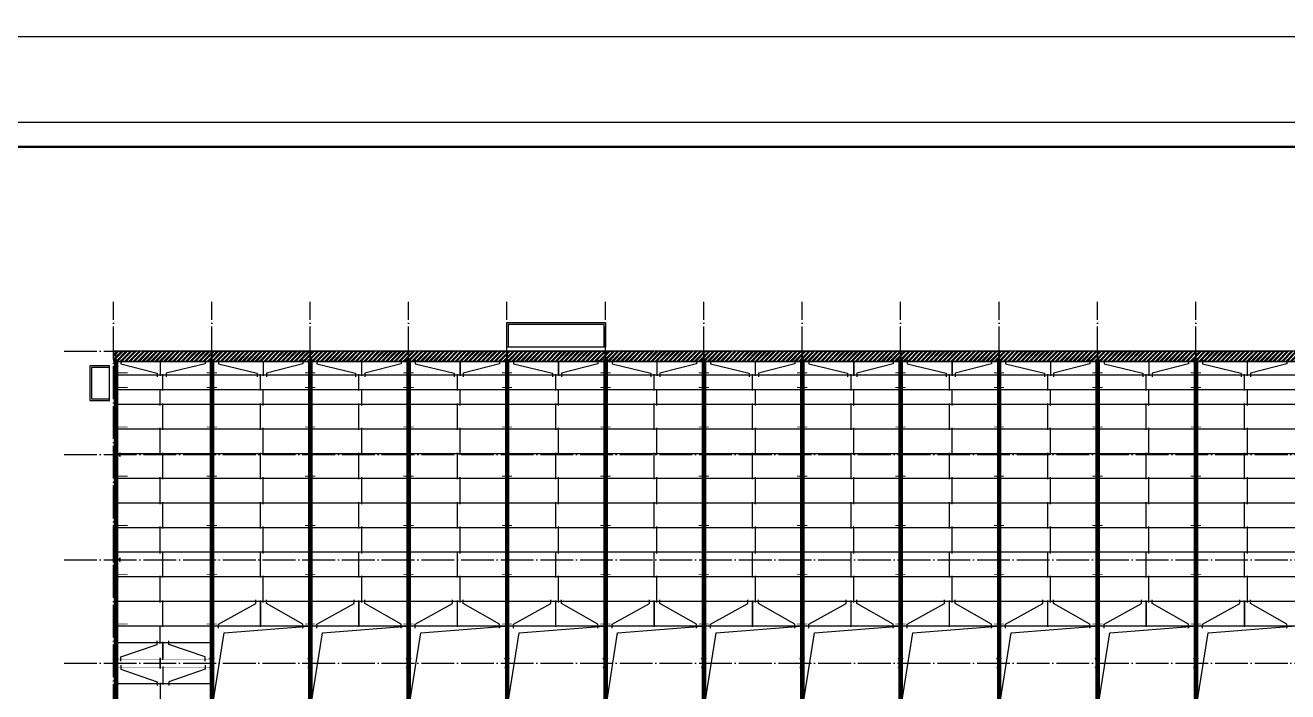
# Model space of a CAD drawing. Extents: x 2303022 to 2899168, y 17226141 to 18257813.
# Drawn here: x 2385944 to 2462919, y 17635410 to 17676006 of the extents above; entities that cross this region are included whole.
import ezdxf

# ---------------------------------------------------------------- set-up
doc = ezdxf.new("R2010")
doc.units = 0
doc.header["$LTSCALE"] = 1000
doc.header["$MEASUREMENT"] = 0
doc.linetypes.add('DOTE', pattern=[2.42, 2, -0.2, 0.02, -0.2])
for name, color, linetype in [('0 -  屋顶线', 150, 'Continuous'), ('3T_WOOD', 21, 'Continuous'), ('DOTE', 1, 'DOTE'), ('SURFACE', 6, 'Continuous'), ('TK', 4, 'Continuous'), ('屋面隅撑', 7, 'Continuous'), ('檩条拉条', 253, 'Continuous')]:
    doc.layers.add(name, color=color, linetype=linetype)
doc.layers.add('Pkpm_柱子', color=3, linetype='Continuous', lineweight=35)

# ---------------------------------------------------------------- blocks, each defined once
blk = doc.blocks.new('GeYuanFrame_73468082', base_point=(20.09, 4.53))
at = {"layer": 'TK'}
blk.add_lwpolyline([(20.09, 4.53), (20.09, 598.53), (1071.09, 598.53), (1071.09, 4.53)], close=True, dxfattribs=at)
blk = doc.blocks.new('3QW423213321321')
at = {"color": 35, "linetype": 'ByBlock', "ltscale": 3}
for p, q in [((2391365, 17749890), (2391365, 17693440)), ((2391445, 17749890), (2391445, 17693440)), ((2391485, 17749890), (2391485, 17693440)), ((2391565, 17749890), (2391565, 17693440)), ((2391365, 17692890), (2391365, 17689440)), ((2391445, 17692890), (2391445, 17689440)), ((2391485, 17692890), (2391485, 17689440)), ((2391565, 17692890), (2391565, 17689440))]:
    blk.add_line(p, q, dxfattribs=at)
blk = doc.blocks.new('GeYuanFrame_47201168', base_point=(20.09, 4.53))
at = {"layer": 'TK'}
blk.add_lwpolyline([(20.09, 4.53), (20.09, 598.53), (1071.09, 598.53), (1071.09, 4.53)], close=True, dxfattribs=at)
at = {"layer": 'TK', "const_width": 1}
blk.add_lwpolyline([(45.09, 588.53), (1061.09, 588.53), (1061.09, 14.53), (45.09, 14.53)], close=True, dxfattribs=at)
blk = doc.blocks.new('2Q31321321311')
at = {"layer": '3T_WOOD'}
for points in [[(2397415, 17634901), (2398062, 17638994), (2403215, 17639401)], [(2403415, 17634901), (2404062, 17638994), (2409215, 17639401)], [(2409415, 17634901), (2410062, 17638994), (2415215, 17639401)], [(2415415, 17634901), (2416062, 17638994), (2421215, 17639401)], [(2421415, 17634901), (2422062, 17638994), (2427215, 17639401)], [(2427415, 17634901), (2428062, 17638994), (2433215, 17639401)], [(2433415, 17634901), (2434062, 17638994), (2439215, 17639401)], [(2439415, 17634901), (2440062, 17638994), (2445215, 17639401)], [(2445415, 17634898), (2446062, 17638991), (2451215, 17639398)], [(2451415, 17634901), (2452062, 17638994), (2457215, 17639401)], [(2457415, 17634901), (2458062, 17638994), (2463215, 17639401)]]:
    blk.add_lwpolyline(points, dxfattribs=at)
blk = doc.blocks.new('Q232Q321321')
at = {"layer": '屋面隅撑', "color": 3, "const_width": 50}
for points in [[(2392187, 17654839), (2391563, 17654839)], [(2392187, 17653939), (2391563, 17653939)], [(2392187, 17651539), (2391563, 17651539)], [(2392187, 17648539), (2391563, 17648539)], [(2392187, 17645539), (2391563, 17645539)], [(2392187, 17642539), (2391563, 17642539)], [(2392187, 17639539), (2391563, 17639539)], [(2392187, 17634763), (2391563, 17634763)], [(2392187, 17631763), (2391563, 17631763)], [(2392187, 17628763), (2391563, 17628763)], [(2392187, 17625763), (2391563, 17625763)], [(2392187, 17622763), (2391563, 17622763)], [(2392187, 17620363), (2391563, 17620363)], [(2392187, 17619463), (2391563, 17619463)], [(2392187, 17617539), (2391563, 17617539)], [(2392187, 17616539), (2391563, 17616539)], [(2392187, 17614039), (2391563, 17614039)], [(2392187, 17611039), (2391563, 17611039)], [(2392187, 17606263), (2391563, 17606263)], [(2392187, 17603263), (2391563, 17603263)], [(2392187, 17600863), (2391563, 17600863)], [(2392187, 17599963), (2391563, 17599963)]]:
    blk.add_lwpolyline(points, dxfattribs=at)

msp = doc.modelspace()

# ---------------------------------------------------------------- hatches: boundary and pattern name
at = {"ltscale": 0.5}
h = msp.add_hatch(dxfattribs=at)
h.set_pattern_fill('金属', color=1, scale=75, angle=-540, style=0)
h.set_pattern_definition([(225, (-17032568.18, 20102221.85), (132.5825215, -132.5825215), []), (225, (-17032656.57, 20102221.85), (132.5825215, -132.5825215), [])])
h.paths.add_polyline_path([(2499314.6, 17656151.2), (2391314.6, 17656151.2), (2391314.6, 17655551.2), (2499314.6, 17655551.2)])
at = {"layer": 'Pkpm_柱子'}
for points in [[(2391594.6, 17655601.2), (2391594.6, 17655613.2), (2391469.6, 17655613.2), (2391469.6, 17656139.2), (2391594.6, 17656139.2), (2391594.6, 17656151.2), (2391334.6, 17656151.2), (2391334.6, 17656139.2), (2391459.6, 17656139.2), (2391459.6, 17655613.2), (2391334.6, 17655613.2), (2391334.6, 17655601.2)], [(2397444.6, 17655601.2), (2397444.6, 17655613.2), (2397319.6, 17655613.2), (2397319.6, 17656139.2), (2397444.6, 17656139.2), (2397444.6, 17656151.2), (2397184.6, 17656151.2), (2397184.6, 17656139.2), (2397309.6, 17656139.2), (2397309.6, 17655613.2), (2397184.6, 17655613.2), (2397184.6, 17655601.2)], [(2403444.6, 17655601.2), (2403444.6, 17655613.2), (2403319.6, 17655613.2), (2403319.6, 17656139.2), (2403444.6, 17656139.2), (2403444.6, 17656151.2), (2403184.6, 17656151.2), (2403184.6, 17656139.2), (2403309.6, 17656139.2), (2403309.6, 17655613.2), (2403184.6, 17655613.2), (2403184.6, 17655601.2)], [(2409444.6, 17655601.2), (2409444.6, 17655613.2), (2409319.6, 17655613.2), (2409319.6, 17656139.2), (2409444.6, 17656139.2), (2409444.6, 17656151.2), (2409184.6, 17656151.2), (2409184.6, 17656139.2), (2409309.6, 17656139.2), (2409309.6, 17655613.2), (2409184.6, 17655613.2), (2409184.6, 17655601.2)], [(2415444.6, 17655601.2), (2415444.6, 17655613.2), (2415319.6, 17655613.2), (2415319.6, 17656139.2), (2415444.6, 17656139.2), (2415444.6, 17656151.2), (2415184.6, 17656151.2), (2415184.6, 17656139.2), (2415309.6, 17656139.2), (2415309.6, 17655613.2), (2415184.6, 17655613.2), (2415184.6, 17655601.2)], [(2421444.6, 17655601.2), (2421444.6, 17655613.2), (2421319.6, 17655613.2), (2421319.6, 17656139.2), (2421444.6, 17656139.2), (2421444.6, 17656151.2), (2421184.6, 17656151.2), (2421184.6, 17656139.2), (2421309.6, 17656139.2), (2421309.6, 17655613.2), (2421184.6, 17655613.2), (2421184.6, 17655601.2)], [(2427444.6, 17655601.2), (2427444.6, 17655613.2), (2427319.6, 17655613.2), (2427319.6, 17656139.2), (2427444.6, 17656139.2), (2427444.6, 17656151.2), (2427184.6, 17656151.2), (2427184.6, 17656139.2), (2427309.6, 17656139.2), (2427309.6, 17655613.2), (2427184.6, 17655613.2), (2427184.6, 17655601.2)], [(2433444.6, 17655601.2), (2433444.6, 17655613.2), (2433319.6, 17655613.2), (2433319.6, 17656139.2), (2433444.6, 17656139.2), (2433444.6, 17656151.2), (2433184.6, 17656151.2), (2433184.6, 17656139.2), (2433309.6, 17656139.2), (2433309.6, 17655613.2), (2433184.6, 17655613.2), (2433184.6, 17655601.2)], [(2439444.6, 17655601.2), (2439444.6, 17655613.2), (2439319.6, 17655613.2), (2439319.6, 17656139.2), (2439444.6, 17656139.2), (2439444.6, 17656151.2), (2439184.6, 17656151.2), (2439184.6, 17656139.2), (2439309.6, 17656139.2), (2439309.6, 17655613.2), (2439184.6, 17655613.2), (2439184.6, 17655601.2)], [(2445444.6, 17655601.2), (2445444.6, 17655613.2), (2445319.6, 17655613.2), (2445319.6, 17656139.2), (2445444.6, 17656139.2), (2445444.6, 17656151.2), (2445184.6, 17656151.2), (2445184.6, 17656139.2), (2445309.6, 17656139.2), (2445309.6, 17655613.2), (2445184.6, 17655613.2), (2445184.6, 17655601.2)], [(2451444.6, 17655601.2), (2451444.6, 17655613.2), (2451319.6, 17655613.2), (2451319.6, 17656139.2), (2451444.6, 17656139.2), (2451444.6, 17656151.2), (2451184.6, 17656151.2), (2451184.6, 17656139.2), (2451309.6, 17656139.2), (2451309.6, 17655613.2), (2451184.6, 17655613.2), (2451184.6, 17655601.2)], [(2457444.6, 17655601.2), (2457444.6, 17655613.2), (2457319.6, 17655613.2), (2457319.6, 17656139.2), (2457444.6, 17656139.2), (2457444.6, 17656151.2), (2457184.6, 17656151.2), (2457184.6, 17656139.2), (2457309.6, 17656139.2), (2457309.6, 17655613.2), (2457184.6, 17655613.2), (2457184.6, 17655601.2)], [(2391314.6, 17649951.2), (2391326.6, 17649951.2), (2391326.6, 17649856.2), (2391702.6, 17649856.2), (2391702.6, 17649951.2), (2391714.6, 17649951.2), (2391714.6, 17649751.2), (2391702.6, 17649751.2), (2391702.6, 17649846.2), (2391326.6, 17649846.2), (2391326.6, 17649751.2), (2391314.6, 17649751.2)], [(2391314.6, 17643551.2), (2391326.6, 17643551.2), (2391326.6, 17643456.2), (2391702.6, 17643456.2), (2391702.6, 17643551.2), (2391714.6, 17643551.2), (2391714.6, 17643351.2), (2391702.6, 17643351.2), (2391702.6, 17643446.2), (2391326.6, 17643446.2), (2391326.6, 17643351.2), (2391314.6, 17643351.2)], [(2391594.6, 17636876.2), (2391594.6, 17636888.2), (2391469.6, 17636888.2), (2391469.6, 17637414.2), (2391594.6, 17637414.2), (2391594.6, 17637426.2), (2391334.6, 17637426.2), (2391334.6, 17637414.2), (2391459.6, 17637414.2), (2391459.6, 17636888.2), (2391334.6, 17636888.2), (2391334.6, 17636876.2)], [(2397444.6, 17636876.2), (2397444.6, 17636888.2), (2397319.6, 17636888.2), (2397319.6, 17637414.2), (2397444.6, 17637414.2), (2397444.6, 17637426.2), (2397184.6, 17637426.2), (2397184.6, 17637414.2), (2397309.6, 17637414.2), (2397309.6, 17636888.2), (2397184.6, 17636888.2), (2397184.6, 17636876.2)], [(2403444.6, 17636876.2), (2403444.6, 17636888.2), (2403319.6, 17636888.2), (2403319.6, 17637414.2), (2403444.6, 17637414.2), (2403444.6, 17637426.2), (2403184.6, 17637426.2), (2403184.6, 17637414.2), (2403309.6, 17637414.2), (2403309.6, 17636888.2), (2403184.6, 17636888.2), (2403184.6, 17636876.2)], [(2409444.6, 17636876.2), (2409444.6, 17636888.2), (2409319.6, 17636888.2), (2409319.6, 17637414.2), (2409444.6, 17637414.2), (2409444.6, 17637426.2), (2409184.6, 17637426.2), (2409184.6, 17637414.2), (2409309.6, 17637414.2), (2409309.6, 17636888.2), (2409184.6, 17636888.2), (2409184.6, 17636876.2)], [(2415444.6, 17636876.2), (2415444.6, 17636888.2), (2415319.6, 17636888.2), (2415319.6, 17637414.2), (2415444.6, 17637414.2), (2415444.6, 17637426.2), (2415184.6, 17637426.2), (2415184.6, 17637414.2), (2415309.6, 17637414.2), (2415309.6, 17636888.2), (2415184.6, 17636888.2), (2415184.6, 17636876.2)], [(2421444.6, 17636876.2), (2421444.6, 17636888.2), (2421319.6, 17636888.2), (2421319.6, 17637414.2), (2421444.6, 17637414.2), (2421444.6, 17637426.2), (2421184.6, 17637426.2), (2421184.6, 17637414.2), (2421309.6, 17637414.2), (2421309.6, 17636888.2), (2421184.6, 17636888.2), (2421184.6, 17636876.2)], [(2427444.6, 17636876.2), (2427444.6, 17636888.2), (2427319.6, 17636888.2), (2427319.6, 17637414.2), (2427444.6, 17637414.2), (2427444.6, 17637426.2), (2427184.6, 17637426.2), (2427184.6, 17637414.2), (2427309.6, 17637414.2), (2427309.6, 17636888.2), (2427184.6, 17636888.2), (2427184.6, 17636876.2)], [(2433444.6, 17636876.2), (2433444.6, 17636888.2), (2433319.6, 17636888.2), (2433319.6, 17637414.2), (2433444.6, 17637414.2), (2433444.6, 17637426.2), (2433184.6, 17637426.2), (2433184.6, 17637414.2), (2433309.6, 17637414.2), (2433309.6, 17636888.2), (2433184.6, 17636888.2), (2433184.6, 17636876.2)], [(2439444.6, 17636876.2), (2439444.6, 17636888.2), (2439319.6, 17636888.2), (2439319.6, 17637414.2), (2439444.6, 17637414.2), (2439444.6, 17637426.2), (2439184.6, 17637426.2), (2439184.6, 17637414.2), (2439309.6, 17637414.2), (2439309.6, 17636888.2), (2439184.6, 17636888.2), (2439184.6, 17636876.2)], [(2445444.6, 17636876.2), (2445444.6, 17636888.2), (2445319.6, 17636888.2), (2445319.6, 17637414.2), (2445444.6, 17637414.2), (2445444.6, 17637426.2), (2445184.6, 17637426.2), (2445184.6, 17637414.2), (2445309.6, 17637414.2), (2445309.6, 17636888.2), (2445184.6, 17636888.2), (2445184.6, 17636876.2)], [(2451444.6, 17636876.2), (2451444.6, 17636888.2), (2451319.6, 17636888.2), (2451319.6, 17637414.2), (2451444.6, 17637414.2), (2451444.6, 17637426.2), (2451184.6, 17637426.2), (2451184.6, 17637414.2), (2451309.6, 17637414.2), (2451309.6, 17636888.2), (2451184.6, 17636888.2), (2451184.6, 17636876.2)], [(2457444.6, 17636876.2), (2457444.6, 17636888.2), (2457319.6, 17636888.2), (2457319.6, 17637414.2), (2457444.6, 17637414.2), (2457444.6, 17637426.2), (2457184.6, 17637426.2), (2457184.6, 17637414.2), (2457309.6, 17637414.2), (2457309.6, 17636888.2), (2457184.6, 17636888.2), (2457184.6, 17636876.2)]]:
    msp.add_hatch(color=256, dxfattribs=at).paths.add_polyline_path(points)

# ---------------------------------------------------------------- linework, layer by layer
at = {"color": 2}
for p, q in [((2394174.5, 17655539.9), (2394174.5, 17654644.4)), ((2400454.7, 17655539.9), (2400454.7, 17654644.4)), ((2406454.7, 17655539.9), (2406454.7, 17654644.4)), ((2412454.7, 17655539.9), (2412454.7, 17654644.4)), ((2418454.7, 17655539.9), (2418454.7, 17654644.4)), ((2424454.7, 17655539.9), (2424454.7, 17654644.4)), ((2430454.7, 17655539.9), (2430454.7, 17654644.4)), ((2436454.7, 17655539.9), (2436454.7, 17654644.4)), ((2442454.7, 17655539.9), (2442454.7, 17654644.4)), ((2448454.7, 17655539.9), (2448454.7, 17654644.4)), ((2454454.7, 17655539.9), (2454454.7, 17654644.4)), ((2460454.7, 17655539.9), (2460454.7, 17654644.4)), ((2394338.6, 17653758.3), (2394338.6, 17654760.1)), ((2400290.6, 17653758.3), (2400290.6, 17654760.1)), ((2406290.6, 17653758.3), (2406290.6, 17654760.1)), ((2412290.6, 17653758.3), (2412290.6, 17654760.1)), ((2418290.6, 17653758.3), (2418290.6, 17654760.1)), ((2424290.6, 17653758.3), (2424290.6, 17654760.1)), ((2430290.6, 17653758.3), (2430290.6, 17654760.1)), ((2436290.6, 17653758.3), (2436290.6, 17654760.1)), ((2442290.6, 17653758.3), (2442290.6, 17654760.1)), ((2448290.6, 17653758.3), (2448290.6, 17654760.1)), ((2454290.6, 17653758.3), (2454290.6, 17654760.1)), ((2460290.6, 17653758.3), (2460290.6, 17654760.1)), ((2394171.3, 17652840.1), (2394171.3, 17653849.7)), ((2400457.9, 17652840.1), (2400457.9, 17653849.7)), ((2406457.9, 17652840.1), (2406457.9, 17653849.7)), ((2412457.9, 17652840.1), (2412457.9, 17653849.7)), ((2418457.9, 17652840.1), (2418457.9, 17653849.7)), ((2424457.9, 17652840.1), (2424457.9, 17653849.7)), ((2430457.9, 17652840.1), (2430457.9, 17653849.7)), ((2436457.9, 17652840.1), (2436457.9, 17653849.7)), ((2442457.9, 17652840.1), (2442457.9, 17653849.7)), ((2448457.9, 17652840.1), (2448457.9, 17653849.7)), ((2454457.9, 17652840.1), (2454457.9, 17653849.7)), ((2460457.9, 17652840.1), (2460457.9, 17653849.7)), ((2394338.6, 17651358.3), (2394338.6, 17652957.6)), ((2400290.6, 17651358.3), (2400290.6, 17652957.6)), ((2406290.6, 17651358.3), (2406290.6, 17652957.6)), ((2412290.6, 17651358.3), (2412290.6, 17652957.6)), ((2418290.6, 17651358.3), (2418290.6, 17652957.6)), ((2424290.6, 17651358.3), (2424290.6, 17652957.6)), ((2430290.6, 17651358.3), (2430290.6, 17652957.6)), ((2436290.6, 17651358.3), (2436290.6, 17652957.6)), ((2442290.6, 17651358.3), (2442290.6, 17652957.6)), ((2448290.6, 17651358.3), (2448290.6, 17652957.6)), ((2454290.6, 17651358.3), (2454290.6, 17652957.6)), ((2460290.6, 17651358.3), (2460290.6, 17652957.6)), ((2394171.3, 17649840.1), (2394171.3, 17651474.9)), ((2400457.9, 17649840.1), (2400457.9, 17651474.9)), ((2406457.9, 17649840.1), (2406457.9, 17651474.9)), ((2412457.9, 17649840.1), (2412457.9, 17651474.9)), ((2418457.9, 17649840.1), (2418457.9, 17651474.9)), ((2424457.9, 17649840.1), (2424457.9, 17651474.9)), ((2430457.9, 17649840.1), (2430457.9, 17651474.9)), ((2436457.9, 17649840.1), (2436457.9, 17651474.9)), ((2442457.9, 17649840.1), (2442457.9, 17651474.9)), ((2448457.9, 17649840.1), (2448457.9, 17651474.9)), ((2454457.9, 17649840.1), (2454457.9, 17651474.9)), ((2460457.9, 17649840.1), (2460457.9, 17651474.9)), ((2394338.6, 17648358.3), (2394338.6, 17649957.6)), ((2400290.6, 17648358.3), (2400290.6, 17649957.6)), ((2406290.6, 17648358.3), (2406290.6, 17649957.6)), ((2412290.6, 17648358.3), (2412290.6, 17649957.6)), ((2418290.6, 17648358.3), (2418290.6, 17649957.6)), ((2424290.6, 17648358.3), (2424290.6, 17649957.6)), ((2430290.6, 17648358.3), (2430290.6, 17649957.6)), ((2436290.6, 17648358.3), (2436290.6, 17649957.6)), ((2442290.6, 17648358.3), (2442290.6, 17649957.6)), ((2448290.6, 17648358.3), (2448290.6, 17649957.6)), ((2454290.6, 17648358.3), (2454290.6, 17649957.6)), ((2460290.6, 17648358.3), (2460290.6, 17649957.6)), ((2394171.3, 17646840.1), (2394171.3, 17648474.9)), ((2400457.9, 17646840.1), (2400457.9, 17648474.9)), ((2406457.9, 17646840.1), (2406457.9, 17648474.9)), ((2412457.9, 17646840.1), (2412457.9, 17648474.9)), ((2418457.9, 17646840.1), (2418457.9, 17648474.9)), ((2424457.9, 17646840.1), (2424457.9, 17648474.9)), ((2430457.9, 17646840.1), (2430457.9, 17648474.9)), ((2436457.9, 17646840.1), (2436457.9, 17648474.9)), ((2442457.9, 17646840.1), (2442457.9, 17648474.9)), ((2448457.9, 17646840.1), (2448457.9, 17648474.9)), ((2454457.9, 17646840.1), (2454457.9, 17648474.9)), ((2460457.9, 17646840.1), (2460457.9, 17648474.9)), ((2394338.6, 17645358.3), (2394338.6, 17646957.6)), ((2400290.6, 17645358.3), (2400290.6, 17646957.6)), ((2406290.6, 17645358.3), (2406290.6, 17646957.6)), ((2412290.6, 17645358.3), (2412290.6, 17646957.6)), ((2418290.6, 17645358.3), (2418290.6, 17646957.6)), ((2424290.6, 17645358.3), (2424290.6, 17646957.6)), ((2430290.6, 17645358.3), (2430290.6, 17646957.6)), ((2436290.6, 17645358.3), (2436290.6, 17646957.6)), ((2442290.6, 17645358.3), (2442290.6, 17646957.6)), ((2448290.6, 17645358.3), (2448290.6, 17646957.6)), ((2454290.6, 17645358.3), (2454290.6, 17646957.6)), ((2460290.6, 17645358.3), (2460290.6, 17646957.6)), ((2394171.3, 17643840.1), (2394171.3, 17645474.9)), ((2400457.9, 17643840.1), (2400457.9, 17645474.9)), ((2406457.9, 17643840.1), (2406457.9, 17645474.9)), ((2412457.9, 17643840.1), (2412457.9, 17645474.9)), ((2418457.9, 17643840.1), (2418457.9, 17645474.9)), ((2424457.9, 17643840.1), (2424457.9, 17645474.9)), ((2430457.9, 17643840.1), (2430457.9, 17645474.9)), ((2436457.9, 17643840.1), (2436457.9, 17645474.9)), ((2442457.9, 17643840.1), (2442457.9, 17645474.9)), ((2448457.9, 17643840.1), (2448457.9, 17645474.9)), ((2454457.9, 17643840.1), (2454457.9, 17645474.9)), ((2460457.9, 17643840.1), (2460457.9, 17645474.9)), ((2394338.6, 17642358.3), (2394338.6, 17643957.6)), ((2400290.6, 17642358.3), (2400290.6, 17643957.6)), ((2406290.6, 17642358.3), (2406290.6, 17643957.6)), ((2412290.6, 17642358.3), (2412290.6, 17643957.6)), ((2418290.6, 17642358.3), (2418290.6, 17643957.6)), ((2424290.6, 17642358.3), (2424290.6, 17643957.6)), ((2430290.6, 17642358.3), (2430290.6, 17643957.6)), ((2436290.6, 17642358.3), (2436290.6, 17643957.6)), ((2442290.6, 17642358.3), (2442290.6, 17643957.6)), ((2448290.6, 17642358.3), (2448290.6, 17643957.6)), ((2454290.6, 17642358.3), (2454290.6, 17643957.6)), ((2460290.6, 17642358.3), (2460290.6, 17643957.6)), ((2394171.3, 17640840.1), (2394171.3, 17642474.9)), ((2400457.9, 17640840.1), (2400457.9, 17642474.9)), ((2406457.9, 17640840.1), (2406457.9, 17642474.9)), ((2412457.9, 17640840.1), (2412457.9, 17642474.9)), ((2418457.9, 17640840.1), (2418457.9, 17642474.9)), ((2424457.9, 17640840.1), (2424457.9, 17642474.9)), ((2430457.9, 17640840.1), (2430457.9, 17642474.9)), ((2436457.9, 17640840.1), (2436457.9, 17642474.9)), ((2442457.9, 17640840.1), (2442457.9, 17642474.9)), ((2448457.9, 17640840.1), (2448457.9, 17642474.9)), ((2454457.9, 17640840.1), (2454457.9, 17642474.9)), ((2460457.9, 17640840.1), (2460457.9, 17642474.9)), ((2394338.6, 17639358.3), (2394338.6, 17640957.6)), ((2400290.6, 17639362.3), (2400290.6, 17640957.8)), ((2406290.6, 17639362.3), (2406290.6, 17640957.8)), ((2412290.6, 17639362.3), (2412290.6, 17640957.8)), ((2418290.6, 17639362.3), (2418290.6, 17640957.8)), ((2424290.6, 17639362.3), (2424290.6, 17640957.8)), ((2430290.6, 17639362.3), (2430290.6, 17640957.8)), ((2436290.6, 17639362.3), (2436290.6, 17640957.8)), ((2442290.6, 17639362.3), (2442290.6, 17640957.8)), ((2448290.6, 17639362.3), (2448290.6, 17640957.8)), ((2454290.6, 17639362.3), (2454290.6, 17640957.8)), ((2460290.6, 17639362.3), (2460290.6, 17640957.8)), ((2394171.3, 17638345.5), (2394171.3, 17639451.4)), ((2394338.6, 17637362.3), (2394338.6, 17638457.8)), ((2394171.3, 17636832.8), (2394171.3, 17637473.6)), ((2394171.3, 17636832.8), (2394171.3, 17637473.6)), ((2394171.3, 17637469.6), (2394171.3, 17636828.8)), ((2394171.3, 17637469.6), (2394171.3, 17636828.8)), ((2394338.6, 17636940.2), (2394338.6, 17635844.7)), ((2394171.3, 17635957), (2394171.3, 17634851))]:
    msp.add_line(p, q, dxfattribs=at)
msp.add_lwpolyline([(2499314.6, 17656151.2), (2391314.6, 17656151.2), (2391314.6, 17655551.2), (2499314.6, 17655551.2)], close=True)
at = {"ltscale": 0.5}
for points in [[(2391767.7, 17655627.4), (2391767.7, 17655374.9), (2393986.3, 17654809.4), (2393986.3, 17654592.9)], [(2396909.6, 17655627.4), (2396909.6, 17655374.9), (2394542.2, 17654809.4), (2394542.2, 17654592.9)], [(2397719.6, 17655627.4), (2397719.6, 17655374.9), (2400087, 17654809.4), (2400087, 17654592.9)], [(2402861.5, 17655627.4), (2402861.5, 17655374.9), (2400642.9, 17654809.4), (2400642.9, 17654592.9)], [(2403719.6, 17655627.4), (2403719.6, 17655374.9), (2406087, 17654809.4), (2406087, 17654592.9)], [(2408861.5, 17655627.4), (2408861.5, 17655374.9), (2406642.9, 17654809.4), (2406642.9, 17654592.9)], [(2409719.6, 17655627.4), (2409719.6, 17655374.9), (2412087, 17654809.4), (2412087, 17654592.9)], [(2414861.5, 17655627.4), (2414861.5, 17655374.9), (2412642.9, 17654809.4), (2412642.9, 17654592.9)], [(2415719.6, 17655627.4), (2415719.6, 17655374.9), (2418087, 17654809.4), (2418087, 17654592.9)], [(2420861.5, 17655627.4), (2420861.5, 17655374.9), (2418642.9, 17654809.4), (2418642.9, 17654592.9)], [(2421719.6, 17655627.4), (2421719.6, 17655374.9), (2424087, 17654809.4), (2424087, 17654592.9)], [(2426861.5, 17655627.4), (2426861.5, 17655374.9), (2424642.9, 17654809.4), (2424642.9, 17654592.9)], [(2427719.6, 17655627.4), (2427719.6, 17655374.9), (2430087, 17654809.4), (2430087, 17654592.9)], [(2432861.5, 17655627.4), (2432861.5, 17655374.9), (2430642.9, 17654809.4), (2430642.9, 17654592.9)], [(2433719.6, 17655627.4), (2433719.6, 17655374.9), (2436087, 17654809.4), (2436087, 17654592.9)], [(2438861.5, 17655627.4), (2438861.5, 17655374.9), (2436642.9, 17654809.4), (2436642.9, 17654592.9)], [(2439719.6, 17655627.4), (2439719.6, 17655374.9), (2442087, 17654809.4), (2442087, 17654592.9)], [(2444861.5, 17655627.4), (2444861.5, 17655374.9), (2442642.9, 17654809.4), (2442642.9, 17654592.9)], [(2445719.6, 17655627.4), (2445719.6, 17655374.9), (2448087, 17654809.4), (2448087, 17654592.9)], [(2450861.5, 17655627.4), (2450861.5, 17655374.9), (2448642.9, 17654809.4), (2448642.9, 17654592.9)], [(2451719.6, 17655627.4), (2451719.6, 17655374.9), (2454087, 17654809.4), (2454087, 17654592.9)], [(2456861.5, 17655627.4), (2456861.5, 17655374.9), (2454642.9, 17654809.4), (2454642.9, 17654592.9)], [(2457719.6, 17655627.4), (2457719.6, 17655374.9), (2460087, 17654809.4), (2460087, 17654592.9)], [(2462861.5, 17655627.4), (2462861.5, 17655374.9), (2460642.9, 17654809.4), (2460642.9, 17654592.9)], [(2397719.6, 17639274.9), (2397719.6, 17639527.4), (2399996.8, 17640792.9), (2399996.8, 17641009.4)], [(2402861.5, 17639274.9), (2402861.5, 17639527.4), (2400642.9, 17640792.9), (2400642.9, 17641009.4)], [(2403719.6, 17639274.9), (2403719.6, 17639527.4), (2405996.8, 17640792.9), (2405996.8, 17641009.4)], [(2408861.5, 17639274.9), (2408861.5, 17639527.4), (2406642.9, 17640792.9), (2406642.9, 17641009.4)], [(2409719.6, 17639274.9), (2409719.6, 17639527.4), (2411996.8, 17640792.9), (2411996.8, 17641009.4)], [(2414861.5, 17639274.9), (2414861.5, 17639527.4), (2412642.9, 17640792.9), (2412642.9, 17641009.4)], [(2415719.6, 17639274.9), (2415719.6, 17639527.4), (2417996.8, 17640792.9), (2417996.8, 17641009.4)], [(2420861.5, 17639274.9), (2420861.5, 17639527.4), (2418642.9, 17640792.9), (2418642.9, 17641009.4)], [(2421719.6, 17639274.9), (2421719.6, 17639527.4), (2423996.8, 17640792.9), (2423996.8, 17641009.4)], [(2426861.5, 17639274.9), (2426861.5, 17639527.4), (2424642.9, 17640792.9), (2424642.9, 17641009.4)], [(2427719.6, 17639274.9), (2427719.6, 17639527.4), (2429996.8, 17640792.9), (2429996.8, 17641009.4)], [(2432861.5, 17639274.9), (2432861.5, 17639527.4), (2430642.9, 17640792.9), (2430642.9, 17641009.4)], [(2433719.6, 17639274.9), (2433719.6, 17639527.4), (2435996.8, 17640792.9), (2435996.8, 17641009.4)], [(2438861.5, 17639274.9), (2438861.5, 17639527.4), (2436642.9, 17640792.9), (2436642.9, 17641009.4)], [(2439719.6, 17639274.9), (2439719.6, 17639527.4), (2441996.8, 17640792.9), (2441996.8, 17641009.4)], [(2444861.5, 17639274.9), (2444861.5, 17639527.4), (2442642.9, 17640792.9), (2442642.9, 17641009.4)], [(2445719.6, 17639274.9), (2445719.6, 17639527.4), (2447996.8, 17640792.9), (2447996.8, 17641009.4)], [(2450861.5, 17639274.9), (2450861.5, 17639527.4), (2448642.9, 17640792.9), (2448642.9, 17641009.4)], [(2451719.6, 17639274.9), (2451719.6, 17639527.4), (2453996.8, 17640792.9), (2453996.8, 17641009.4)], [(2456861.5, 17639274.9), (2456861.5, 17639527.4), (2454642.9, 17640792.9), (2454642.9, 17641009.4)], [(2457719.6, 17639274.9), (2457719.6, 17639527.4), (2459996.8, 17640792.9), (2459996.8, 17641009.4)], [(2462861.5, 17639274.9), (2462861.5, 17639527.4), (2460642.9, 17640792.9), (2460642.9, 17641009.4)], [(2391767.7, 17637274.9), (2391767.7, 17637527.4), (2393986.3, 17638292.9), (2393986.3, 17638509.4)], [(2396909.6, 17637274.9), (2396909.6, 17637527.4), (2394691, 17638292.9), (2394691, 17638509.4)], [(2391767.7, 17637027.6), (2391767.7, 17636775.1), (2393986.3, 17636009.6), (2393986.3, 17635793.1)], [(2396909.6, 17637027.6), (2396909.6, 17636775.1), (2394691, 17636009.6), (2394691, 17635793.1)]]:
    msp.add_lwpolyline(points, dxfattribs=at)
at = {"layer": '0 -  屋顶线'}
for points in [[(2415314.6, 17657891.2), (2421314.6, 17657891.2), (2421314.6, 17656391.2), (2415314.6, 17656391.2)], [(2415414.6, 17657791.2), (2421214.6, 17657791.2), (2421214.6, 17656391.2), (2415414.6, 17656391.2)], [(2389874.6, 17655251.2), (2389874.6, 17653151.2), (2391074.6, 17653151.2), (2391074.6, 17655251.2)], [(2389974.6, 17655151.2), (2389974.6, 17653251.2), (2391074.6, 17653251.2), (2391074.6, 17655151.2)]]:
    msp.add_lwpolyline(points, close=True, dxfattribs=at)
at = {"layer": 'DOTE'}
for p, q in [((2391314.6, 17595151.2), (2391314.6, 17659151.2)), ((2397314.6, 17595151.2), (2397314.6, 17659151.2)), ((2403314.6, 17595151.2), (2403314.6, 17659151.2)), ((2409314.6, 17595151.2), (2409314.6, 17659151.2)), ((2415314.6, 17595151.2), (2415314.6, 17659151.2)), ((2421314.6, 17595151.2), (2421314.6, 17659151.2)), ((2427314.6, 17595151.2), (2427314.6, 17659151.2)), ((2433314.6, 17595151.2), (2433314.6, 17659151.2)), ((2439314.6, 17595151.2), (2439314.6, 17659151.2)), ((2445314.6, 17595151.2), (2445314.6, 17659151.2)), ((2451314.6, 17595151.2), (2451314.6, 17659151.2)), ((2457314.6, 17595151.2), (2457314.6, 17659151.2)), ((2388314.6, 17656151.2), (2502314.6, 17656151.2)), ((2388314.6, 17649851.2), (2502314.6, 17649851.2)), ((2388314.6, 17643451.2), (2502314.6, 17643451.2)), ((2388314.6, 17637151.2), (2502314.6, 17637151.2))]:
    msp.add_line(p, q, dxfattribs=at)
at = {"layer": 'Pkpm_柱子'}
for points in [[(2391594.6, 17655601.2), (2391594.6, 17655613.2), (2391469.6, 17655613.2), (2391469.6, 17656139.2), (2391594.6, 17656139.2), (2391594.6, 17656151.2), (2391334.6, 17656151.2), (2391334.6, 17656139.2), (2391459.6, 17656139.2), (2391459.6, 17655613.2), (2391334.6, 17655613.2), (2391334.6, 17655601.2)], [(2397444.6, 17655601.2), (2397444.6, 17655613.2), (2397319.6, 17655613.2), (2397319.6, 17656139.2), (2397444.6, 17656139.2), (2397444.6, 17656151.2), (2397184.6, 17656151.2), (2397184.6, 17656139.2), (2397309.6, 17656139.2), (2397309.6, 17655613.2), (2397184.6, 17655613.2), (2397184.6, 17655601.2)], [(2403444.6, 17655601.2), (2403444.6, 17655613.2), (2403319.6, 17655613.2), (2403319.6, 17656139.2), (2403444.6, 17656139.2), (2403444.6, 17656151.2), (2403184.6, 17656151.2), (2403184.6, 17656139.2), (2403309.6, 17656139.2), (2403309.6, 17655613.2), (2403184.6, 17655613.2), (2403184.6, 17655601.2)], [(2409444.6, 17655601.2), (2409444.6, 17655613.2), (2409319.6, 17655613.2), (2409319.6, 17656139.2), (2409444.6, 17656139.2), (2409444.6, 17656151.2), (2409184.6, 17656151.2), (2409184.6, 17656139.2), (2409309.6, 17656139.2), (2409309.6, 17655613.2), (2409184.6, 17655613.2), (2409184.6, 17655601.2)], [(2415444.6, 17655601.2), (2415444.6, 17655613.2), (2415319.6, 17655613.2), (2415319.6, 17656139.2), (2415444.6, 17656139.2), (2415444.6, 17656151.2), (2415184.6, 17656151.2), (2415184.6, 17656139.2), (2415309.6, 17656139.2), (2415309.6, 17655613.2), (2415184.6, 17655613.2), (2415184.6, 17655601.2)], [(2421444.6, 17655601.2), (2421444.6, 17655613.2), (2421319.6, 17655613.2), (2421319.6, 17656139.2), (2421444.6, 17656139.2), (2421444.6, 17656151.2), (2421184.6, 17656151.2), (2421184.6, 17656139.2), (2421309.6, 17656139.2), (2421309.6, 17655613.2), (2421184.6, 17655613.2), (2421184.6, 17655601.2)], [(2427444.6, 17655601.2), (2427444.6, 17655613.2), (2427319.6, 17655613.2), (2427319.6, 17656139.2), (2427444.6, 17656139.2), (2427444.6, 17656151.2), (2427184.6, 17656151.2), (2427184.6, 17656139.2), (2427309.6, 17656139.2), (2427309.6, 17655613.2), (2427184.6, 17655613.2), (2427184.6, 17655601.2)], [(2433444.6, 17655601.2), (2433444.6, 17655613.2), (2433319.6, 17655613.2), (2433319.6, 17656139.2), (2433444.6, 17656139.2), (2433444.6, 17656151.2), (2433184.6, 17656151.2), (2433184.6, 17656139.2), (2433309.6, 17656139.2), (2433309.6, 17655613.2), (2433184.6, 17655613.2), (2433184.6, 17655601.2)], [(2439444.6, 17655601.2), (2439444.6, 17655613.2), (2439319.6, 17655613.2), (2439319.6, 17656139.2), (2439444.6, 17656139.2), (2439444.6, 17656151.2), (2439184.6, 17656151.2), (2439184.6, 17656139.2), (2439309.6, 17656139.2), (2439309.6, 17655613.2), (2439184.6, 17655613.2), (2439184.6, 17655601.2)], [(2445444.6, 17655601.2), (2445444.6, 17655613.2), (2445319.6, 17655613.2), (2445319.6, 17656139.2), (2445444.6, 17656139.2), (2445444.6, 17656151.2), (2445184.6, 17656151.2), (2445184.6, 17656139.2), (2445309.6, 17656139.2), (2445309.6, 17655613.2), (2445184.6, 17655613.2), (2445184.6, 17655601.2)], [(2451444.6, 17655601.2), (2451444.6, 17655613.2), (2451319.6, 17655613.2), (2451319.6, 17656139.2), (2451444.6, 17656139.2), (2451444.6, 17656151.2), (2451184.6, 17656151.2), (2451184.6, 17656139.2), (2451309.6, 17656139.2), (2451309.6, 17655613.2), (2451184.6, 17655613.2), (2451184.6, 17655601.2)], [(2457444.6, 17655601.2), (2457444.6, 17655613.2), (2457319.6, 17655613.2), (2457319.6, 17656139.2), (2457444.6, 17656139.2), (2457444.6, 17656151.2), (2457184.6, 17656151.2), (2457184.6, 17656139.2), (2457309.6, 17656139.2), (2457309.6, 17655613.2), (2457184.6, 17655613.2), (2457184.6, 17655601.2)], [(2391314.6, 17649951.2), (2391326.6, 17649951.2), (2391326.6, 17649856.2), (2391702.6, 17649856.2), (2391702.6, 17649951.2), (2391714.6, 17649951.2), (2391714.6, 17649751.2), (2391702.6, 17649751.2), (2391702.6, 17649846.2), (2391326.6, 17649846.2), (2391326.6, 17649751.2), (2391314.6, 17649751.2)], [(2391314.6, 17643551.2), (2391326.6, 17643551.2), (2391326.6, 17643456.2), (2391702.6, 17643456.2), (2391702.6, 17643551.2), (2391714.6, 17643551.2), (2391714.6, 17643351.2), (2391702.6, 17643351.2), (2391702.6, 17643446.2), (2391326.6, 17643446.2), (2391326.6, 17643351.2), (2391314.6, 17643351.2)], [(2391594.6, 17636876.2), (2391594.6, 17636888.2), (2391469.6, 17636888.2), (2391469.6, 17637414.2), (2391594.6, 17637414.2), (2391594.6, 17637426.2), (2391334.6, 17637426.2), (2391334.6, 17637414.2), (2391459.6, 17637414.2), (2391459.6, 17636888.2), (2391334.6, 17636888.2), (2391334.6, 17636876.2)], [(2397444.6, 17636876.2), (2397444.6, 17636888.2), (2397319.6, 17636888.2), (2397319.6, 17637414.2), (2397444.6, 17637414.2), (2397444.6, 17637426.2), (2397184.6, 17637426.2), (2397184.6, 17637414.2), (2397309.6, 17637414.2), (2397309.6, 17636888.2), (2397184.6, 17636888.2), (2397184.6, 17636876.2)], [(2403444.6, 17636876.2), (2403444.6, 17636888.2), (2403319.6, 17636888.2), (2403319.6, 17637414.2), (2403444.6, 17637414.2), (2403444.6, 17637426.2), (2403184.6, 17637426.2), (2403184.6, 17637414.2), (2403309.6, 17637414.2), (2403309.6, 17636888.2), (2403184.6, 17636888.2), (2403184.6, 17636876.2)], [(2409444.6, 17636876.2), (2409444.6, 17636888.2), (2409319.6, 17636888.2), (2409319.6, 17637414.2), (2409444.6, 17637414.2), (2409444.6, 17637426.2), (2409184.6, 17637426.2), (2409184.6, 17637414.2), (2409309.6, 17637414.2), (2409309.6, 17636888.2), (2409184.6, 17636888.2), (2409184.6, 17636876.2)], [(2415444.6, 17636876.2), (2415444.6, 17636888.2), (2415319.6, 17636888.2), (2415319.6, 17637414.2), (2415444.6, 17637414.2), (2415444.6, 17637426.2), (2415184.6, 17637426.2), (2415184.6, 17637414.2), (2415309.6, 17637414.2), (2415309.6, 17636888.2), (2415184.6, 17636888.2), (2415184.6, 17636876.2)], [(2421444.6, 17636876.2), (2421444.6, 17636888.2), (2421319.6, 17636888.2), (2421319.6, 17637414.2), (2421444.6, 17637414.2), (2421444.6, 17637426.2), (2421184.6, 17637426.2), (2421184.6, 17637414.2), (2421309.6, 17637414.2), (2421309.6, 17636888.2), (2421184.6, 17636888.2), (2421184.6, 17636876.2)], [(2427444.6, 17636876.2), (2427444.6, 17636888.2), (2427319.6, 17636888.2), (2427319.6, 17637414.2), (2427444.6, 17637414.2), (2427444.6, 17637426.2), (2427184.6, 17637426.2), (2427184.6, 17637414.2), (2427309.6, 17637414.2), (2427309.6, 17636888.2), (2427184.6, 17636888.2), (2427184.6, 17636876.2)], [(2433444.6, 17636876.2), (2433444.6, 17636888.2), (2433319.6, 17636888.2), (2433319.6, 17637414.2), (2433444.6, 17637414.2), (2433444.6, 17637426.2), (2433184.6, 17637426.2), (2433184.6, 17637414.2), (2433309.6, 17637414.2), (2433309.6, 17636888.2), (2433184.6, 17636888.2), (2433184.6, 17636876.2)], [(2439444.6, 17636876.2), (2439444.6, 17636888.2), (2439319.6, 17636888.2), (2439319.6, 17637414.2), (2439444.6, 17637414.2), (2439444.6, 17637426.2), (2439184.6, 17637426.2), (2439184.6, 17637414.2), (2439309.6, 17637414.2), (2439309.6, 17636888.2), (2439184.6, 17636888.2), (2439184.6, 17636876.2)], [(2445444.6, 17636876.2), (2445444.6, 17636888.2), (2445319.6, 17636888.2), (2445319.6, 17637414.2), (2445444.6, 17637414.2), (2445444.6, 17637426.2), (2445184.6, 17637426.2), (2445184.6, 17637414.2), (2445309.6, 17637414.2), (2445309.6, 17636888.2), (2445184.6, 17636888.2), (2445184.6, 17636876.2)], [(2451444.6, 17636876.2), (2451444.6, 17636888.2), (2451319.6, 17636888.2), (2451319.6, 17637414.2), (2451444.6, 17637414.2), (2451444.6, 17637426.2), (2451184.6, 17637426.2), (2451184.6, 17637414.2), (2451309.6, 17637414.2), (2451309.6, 17636888.2), (2451184.6, 17636888.2), (2451184.6, 17636876.2)], [(2457444.6, 17636876.2), (2457444.6, 17636888.2), (2457319.6, 17636888.2), (2457319.6, 17637414.2), (2457444.6, 17637414.2), (2457444.6, 17637426.2), (2457184.6, 17637426.2), (2457184.6, 17637414.2), (2457309.6, 17637414.2), (2457309.6, 17636888.2), (2457184.6, 17636888.2), (2457184.6, 17636876.2)]]:
    msp.add_lwpolyline(points, close=True, dxfattribs=at)
at = {"layer": 'SURFACE'}
for p, q in [((2499264.6, 17655501.1), (2391389.6, 17655501.1)), ((2499264.6, 17655501.1), (2391389.6, 17655501.1)), ((2499264.6, 17654701.1), (2391389.6, 17654701.1)), ((2499264.6, 17654701.1), (2391389.6, 17654701.1)), ((2499264.6, 17653801.1), (2391389.6, 17653801.1)), ((2499264.6, 17653801.1), (2391389.6, 17653801.1)), ((2499264.6, 17652901.1), (2391389.6, 17652901.1)), ((2499264.6, 17652901.1), (2391389.6, 17652901.1)), ((2499264.6, 17651401.1), (2391389.6, 17651401.1)), ((2499264.6, 17651401.1), (2391389.6, 17651401.1)), ((2499264.6, 17649901.1), (2391389.6, 17649901.1)), ((2499264.6, 17649901.1), (2391389.6, 17649901.1)), ((2499264.6, 17648401.1), (2391389.6, 17648401.1)), ((2499264.6, 17648401.1), (2391389.6, 17648401.1)), ((2499264.6, 17646901.1), (2391389.6, 17646901.1)), ((2499264.6, 17646901.1), (2391389.6, 17646901.1)), ((2499264.6, 17645401.1), (2391389.6, 17645401.1)), ((2499264.6, 17645401.1), (2391389.6, 17645401.1)), ((2499264.6, 17643901.1), (2391389.6, 17643901.1)), ((2499264.6, 17643901.1), (2391389.6, 17643901.1)), ((2499264.6, 17642401.1), (2391389.6, 17642401.1)), ((2499264.6, 17642401.1), (2391389.6, 17642401.1)), ((2499264.6, 17640901.1), (2391389.6, 17640901.1)), ((2499264.6, 17640901.1), (2391389.6, 17640901.1)), ((2499264.6, 17639401.1), (2391389.6, 17639401.1)), ((2499264.6, 17639401.1), (2391389.6, 17639401.1)), ((2391389.6, 17638401.1), (2397414.6, 17638401.1)), ((2391389.6, 17635901.3), (2397414.6, 17635901.3))]:
    msp.add_line(p, q, dxfattribs=at)
at = {"layer": 'SURFACE', "color": 4, "const_width": 15}
for points in [[(2391389.6, 17637401.1), (2397414.6, 17637401.1)], [(2391389.6, 17637401.1), (2397414.6, 17637401.1)], [(2391389.6, 17636901.3), (2397414.6, 17636901.3)]]:
    msp.add_lwpolyline(points, dxfattribs=at)
at = {"layer": '檩条拉条', "color": 2, "const_width": 80}
for points in [[(2394174.5, 17654701.1), (2394174.5, 17655501.1)], [(2400454.7, 17654701.1), (2400454.7, 17655501.1)], [(2406454.7, 17654701.1), (2406454.7, 17655501.1)], [(2412454.7, 17654701.1), (2412454.7, 17655501.1)], [(2418454.7, 17654701.1), (2418454.7, 17655501.1)], [(2424454.7, 17654701.1), (2424454.7, 17655501.1)], [(2430454.7, 17654701.1), (2430454.7, 17655501.1)], [(2436454.7, 17654701.1), (2436454.7, 17655501.1)], [(2442454.7, 17654701.1), (2442454.7, 17655501.1)], [(2448454.7, 17654701.1), (2448454.7, 17655501.1)], [(2454454.7, 17654701.1), (2454454.7, 17655501.1)], [(2460454.7, 17654701.1), (2460454.7, 17655501.1)], [(2400290.6, 17640901.1), (2400290.6, 17639401.1)], [(2406290.6, 17640901.1), (2406290.6, 17639401.1)], [(2412290.6, 17640901.1), (2412290.6, 17639401.1)], [(2418290.6, 17640901.1), (2418290.6, 17639401.1)], [(2424290.6, 17640901.1), (2424290.6, 17639401.1)], [(2430290.6, 17640901.1), (2430290.6, 17639401.1)], [(2436290.6, 17640901.1), (2436290.6, 17639401.1)], [(2442290.6, 17640901.1), (2442290.6, 17639401.1)], [(2448290.6, 17640901.1), (2448290.6, 17639401.1)], [(2454290.6, 17640901.1), (2454290.6, 17639401.1)], [(2460290.6, 17640901.1), (2460290.6, 17639401.1)], [(2394338.6, 17638401.1), (2394338.6, 17637401.1)], [(2394171.3, 17636910.9), (2394171.3, 17637410.9)], [(2394171.3, 17637391.6), (2394171.3, 17636891.6)], [(2394338.6, 17635901.3), (2394338.6, 17636901.3)]]:
    msp.add_lwpolyline(points, dxfattribs=at)

# ---------------------------------------------------------------- block references
at = {"layer": '3T_WOOD', "xscale": 150, "yscale": 150, "zscale": 150}
for name, p in [('GeYuanFrame_73468082', (2372197.2, 17675293.1)), ('GeYuanFrame_47201168', (2372197.2, 17581004.2))]:
    msp.add_blockref(name, p, dxfattribs=at)
at = {"layer": '3T_WOOD'}
for name, p in [('3QW423213321321', (0, -94288.9)), ('3QW423213321321', (5850, -94288.9)), ('3QW423213321321', (11850, -94288.9)), ('3QW423213321321', (17850, -94288.9)), ('3QW423213321321', (23850, -94288.9)), ('3QW423213321321', (29850, -94288.9)), ('3QW423213321321', (35850, -94288.9)), ('3QW423213321321', (41850, -94288.9)), ('3QW423213321321', (47850, -94288.9)), ('3QW423213321321', (53850, -94288.9)), ('3QW423213321321', (59850, -94288.9)), ('3QW423213321321', (65850, -94288.9)), ('Q232Q321321', (0, 0)), ('Q232Q321321', (5439.9, 0)), ('Q232Q321321', (11439.9, 0)), ('Q232Q321321', (17439.9, 0)), ('Q232Q321321', (23439.9, 0)), ('Q232Q321321', (29439.9, 0)), ('Q232Q321321', (35439.9, 0)), ('Q232Q321321', (41439.9, 0)), ('Q232Q321321', (47439.9, 0)), ('Q232Q321321', (53439.9, 0)), ('Q232Q321321', (59439.9, 0)), ('Q232Q321321', (65439.9, 0)), ('2Q31321321311', (0, 0))]:
    msp.add_blockref(name, p, dxfattribs=at)

doc.saveas('drawing.dxf')
